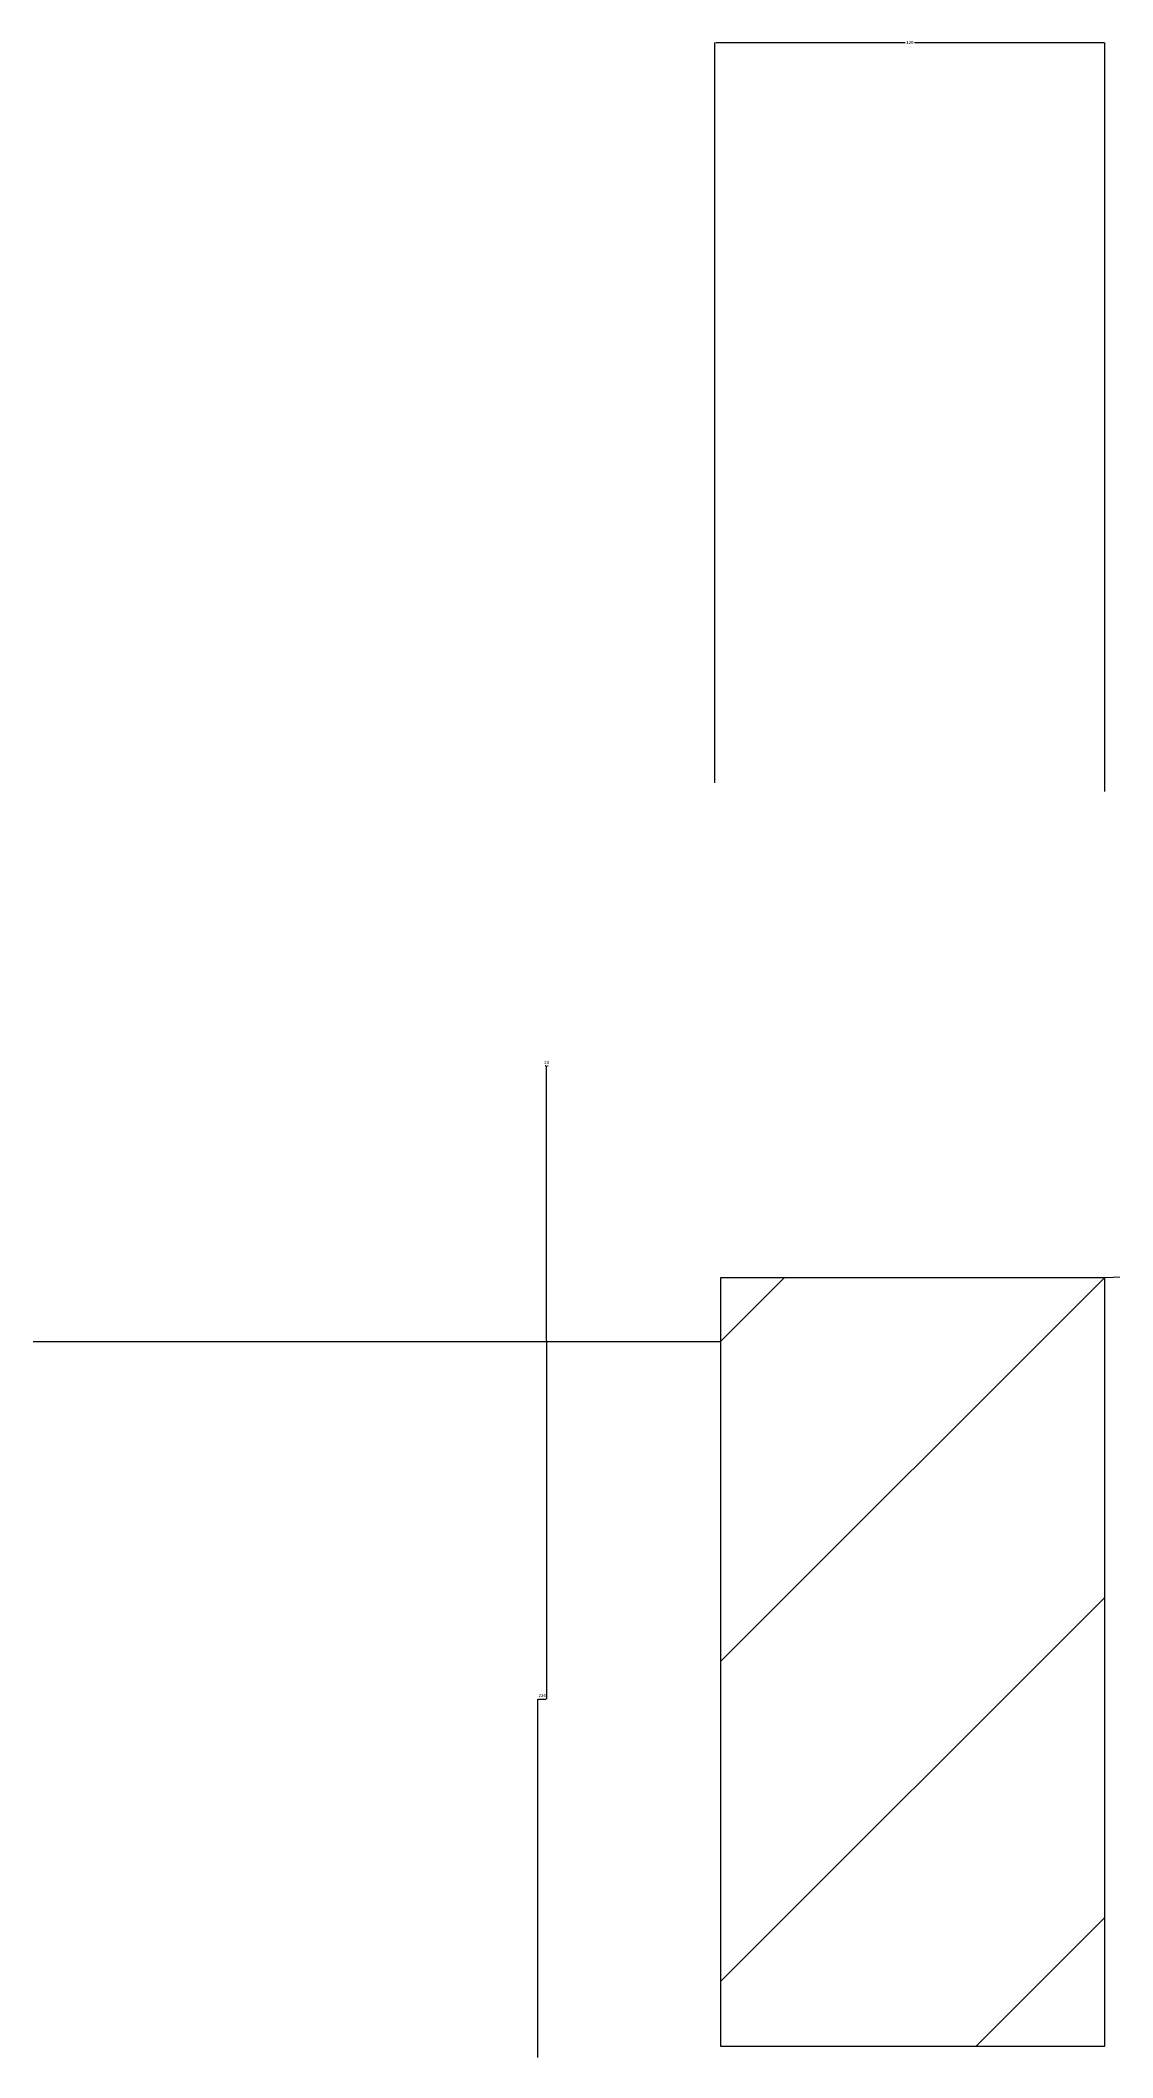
# Model space of a CAD drawing. Header units: metres. Extents: x 5226 to 7582, y 12202 to 13481.
# Drawn here: x 5684 to 6019, y 12600 to 13230 of the extents above; entities that cross this region are included whole.
import ezdxf

# ---------------------------------------------------------------- set-up
doc = ezdxf.new("R2010")
doc.units = ezdxf.units.M
doc.layers.add('ZZ-4', color=3, linetype='Continuous')
doc.dimstyles.get("Standard").update_dxf_attribs({"dimtxt": 2.5, "dimasz": 2.5, "dimexe": 1.25, "dimexo": 0.625, "dimtad": 1, "dimcen": 2.5, "dimazin": 3, "dimtfac": 1, "dimtmove": 0, "dimatfit": 3})

# ---------------------------------------------------------------- blocks, each defined once
blk = doc.blocks.new('X0')
for p, q in [((815.62, 315.62), (835.43, 335.43)), ((815.62, 215.62), (935.43, 335.43)), ((815.62, 115.62), (935.62, 235.62)), ((895.43, 95.43), (935.62, 135.62))]:
    blk.add_line(p, q)
blk = doc.blocks.new('*D1')
for p, q in [((5842.27, 12823.53), (5842.27, 12711.52)), ((5839.51, 12599.5), (5839.51, 12711.52)), ((5839.76, 12711.52), (5842.02, 12711.52))]:
    blk.add_line(p, q)
at = {"layer": 'Defpoints'}
for p in [(5842.27, 12823.53), (5839.51, 12711.52), (5839.51, 12599.5)]:
    blk.add_point(p, dxfattribs=at)
at = {"layer": 'ZZ-4', "insert": (5840.89, 12712.645), "char_height": 1, "attachment_point": 5}
blk.add_mtext('220', dxfattribs=at)
blk = doc.blocks.new('*D2')
for p, q in [((5842.02, 12909.27), (5841.77, 12909.27)), ((5842.27, 12823.53), (5842.27, 12909.27)), ((5842.27, 12845.66), (5842.27, 12909.27)), ((5842.27, 12909.27), (5842.27, 12909.27)), ((5842.52, 12909.27), (5842.77, 12909.27))]:
    blk.add_line(p, q)
at = {"layer": 'Defpoints'}
for p in [(5842.27, 12909.27), (5842.27, 12845.66), (5842.27, 12823.53)]:
    blk.add_point(p, dxfattribs=at)
at = {"layer": 'ZZ-4', "insert": (5842.27, 12910.395), "char_height": 1, "attachment_point": 5}
blk.add_mtext('20', dxfattribs=at)
blk = doc.blocks.new('*D3')
for p, q in [((5894.82, 12997.74), (5894.82, 13229)), ((5895.07, 13229), (5954.165, 13229)), ((5957.165, 13229), (6016.26, 13229)), ((6016.51, 12994.98), (6016.51, 13229))]:
    blk.add_line(p, q)
at = {"layer": 'Defpoints'}
for p in [(5894.82, 13229), (5894.82, 12997.74), (6016.51, 12994.98)]:
    blk.add_point(p, dxfattribs=at)
at = {"layer": 'ZZ-4', "insert": (5955.665, 13229), "char_height": 1, "attachment_point": 5}
blk.add_mtext('120', dxfattribs=at)

msp = doc.modelspace()

# ---------------------------------------------------------------- linework, layer by layer
for points in [[(7198.68, 12890.34), (6016.59, 12843.06)], [(5896.59, 12843.06), (5896.59, 12603.06)], [(6016.59, 12843.06), (5896.59, 12843.06)], [(6016.59, 12603.06), (6016.59, 12843.06)], [(5896.59, 12823.06), (5226.11, 12823.06)], [(5896.59, 12603.06), (6016.59, 12603.06)]]:
    msp.add_lwpolyline(points)

# ---------------------------------------------------------------- block references
msp.add_blockref('X0', (5080.97, 12507.63))

# ---------------------------------------------------------------- dimensions: what is measured, and where the dimension line sits
at = {"layer": 'ZZ-4'}
for base, p1, p2, text, picture, middle in [((5894.82, 13229), (5894.82, 12997.74), (6016.51, 12994.98), '120', '*D3', (5955.665, 13229)), ((5842.27, 12909.27), (5842.27, 12823.53), (5842.27, 12845.66), '20', '*D2', (5842.27, 12910.395)), ((5839.51, 12711.52), (5839.51, 12599.5), (5842.27, 12823.53), '220', '*D1', (5840.89, 12712.645))]:
    dim = msp.add_linear_dim(base=base, p1=p1, p2=p2, text=text, dimstyle='Standard', dxfattribs=at)
    dim.commit()
    dim.dimension.update_dxf_attribs({"geometry": picture, "text_midpoint": middle})

doc.saveas('drawing.dxf')
